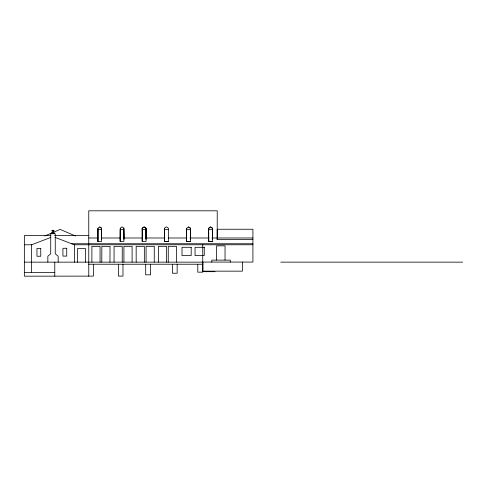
<?xml version="1.0" encoding="UTF-8"?>
<svg xmlns="http://www.w3.org/2000/svg" width="487" height="487" viewBox="0 0 487 487"><rect width="100%" height="100%" fill="white"/><g stroke="black" fill="none" stroke-linecap="round" stroke-linejoin="round"><path stroke-width="0.73" d="M101.606 239.208L101.606 229.651L97.808 229.651L97.875 241.43L101.606 241.43L101.606 228.19L99.738 226.972L97.863 228.312L97.875 241.43L98.039 228.19M123.765 228.172L123.978 239.19L123.887 229.633L120.173 229.633L120.173 241.412L123.887 241.412L123.887 228.172M142.234 229.767L142.234 228.184L144.176 226.924L145.978 228.184L146.063 239.202L146.063 229.645L142.234 229.645L142.289 241.424L142.247 239.202M142.234 241.424L146.063 241.424L146.063 228.196M164.442 229.645L164.442 241.424L168.356 241.424L168.356 228.184L166.402 226.802L164.442 228.226L164.442 241.424L168.356 241.406M186.582 229.791L186.789 228.208M186.637 229.675L186.582 241.449L186.637 228.318L188.548 226.96L190.326 228.208L190.454 239.227L190.454 229.675L186.582 229.675L186.637 241.449L190.454 241.449L190.454 228.208L188.548 226.96M212.509 241.418L208.692 241.449L208.698 228.324L210.603 226.972L212.509 228.208L212.509 241.449L208.643 241.449L208.643 239.227M164.442 239.202L164.442 241.424L164.387 229.645L168.356 229.645M212.509 229.675L208.643 229.675L208.692 241.449L208.698 239.227M216.532 260.101L216.569 245.85L225.055 245.85L225.024 260.101M101.777 262.146L101.862 246.343L110.044 246.385L109.959 262.146M252.917 239.604L217.208 239.604L217.208 229.243L252.917 229.243L252.917 262.073L202.744 262.073M44.774 235.988L60.132 229.407L75.491 235.988M50.843 237.406L31.509 244.833L31.509 272.397M190.454 241.4L186.637 241.449L186.594 239.227M120.35 228.172L120.228 241.412L120.234 228.263L122.06 226.887L123.887 228.263M142.234 228.184L142.289 241.424L142.289 228.287L144.176 226.924L146.063 228.287M164.503 228.184L164.387 241.424M212.509 228.208L212.509 239.227M212.442 228.324L210.603 226.972L208.698 228.208L208.698 229.675M51.908 230.668L54.008 230.668L54.008 230.339L51.908 230.339L52.553 230.692L52.553 232.226M50.867 235.568L24.35 235.568L24.35 276.19L93.376 276.111L93.376 264.234M54.66 235.568L88.756 235.568M88.756 237.991L97.875 237.991M101.68 237.991L120.679 237.991M123.716 237.991L142.721 237.991M145.759 237.991L164.764 237.991M168.563 237.991L186.801 237.991M189.845 237.991L208.844 237.991M211.888 237.991L252.917 237.991M71.613 243.743L252.911 243.743M24.35 244.766L31.673 244.766M74.28 244.766L252.917 244.766M24.35 262.146L202.744 262.146M280.737 262.146L462.65 262.146M88.756 264.234L202.86 264.234M215.023 271.691L202.756 271.673L202.756 264.35M24.35 272.397L54.775 272.397M55.104 237.406L74.444 244.833L74.444 262.146M99.738 226.972L101.606 228.312M242.398 262.073L242.398 271.149L202.86 271.149L202.86 262.055M230.266 262.073L230.266 260.119L211.808 260.119L211.808 262.073M217.208 239.604L217.232 210.81L88.756 210.81L88.756 276.19M208.698 237.759L208.692 241.449M202.744 244.766L202.744 264.234M202.641 264.234L202.641 272.172L197.777 272.172L197.777 264.234M177.158 264.234L177.158 273.237L172.416 273.237L172.416 264.234M176.44 262.146L176.44 246.343L168.265 246.343L168.265 262.146M166.554 262.146L166.554 246.343L158.372 246.343L158.372 262.146M154.257 262.146L154.257 246.343L146.082 246.343L146.082 262.146M150.623 264.234L150.623 274.826L145.692 274.826L145.692 264.234M144.347 262.146L144.347 246.343L136.171 246.343L136.171 262.146M132.099 262.146L132.099 246.343L123.917 246.343L123.917 262.146M122.98 264.234L122.98 276.111L118.426 276.111L118.426 264.234M122.237 262.146L122.237 246.343L114.055 246.343L114.055 262.146M100.066 262.146L100.066 246.343L91.885 246.343L91.885 262.146M85.548 262.146L85.548 248.583L77.488 248.583L77.488 262.146M58.172 262.146L58.172 256.247L55.25 253.764L55.25 233.723L50.721 233.723L50.721 253.764L47.842 256.247L47.842 262.146M54.775 262.146L54.775 276.19M54.008 233.723L54.008 232.226L51.908 232.226L51.908 233.723M53.393 230.692L53.393 232.226M191.19 247.299L181.992 247.299L181.992 255.559L191.19 255.559L191.19 247.299M204.248 247.311L195.05 247.311L195.05 255.572L204.248 255.572L204.248 247.311M66.725 248.267L62.926 248.267L62.926 256.101L66.725 256.101L66.725 248.267M40.756 248.413L36.957 248.413L36.957 256.247L40.756 256.247L40.756 248.413"/></g></svg>
